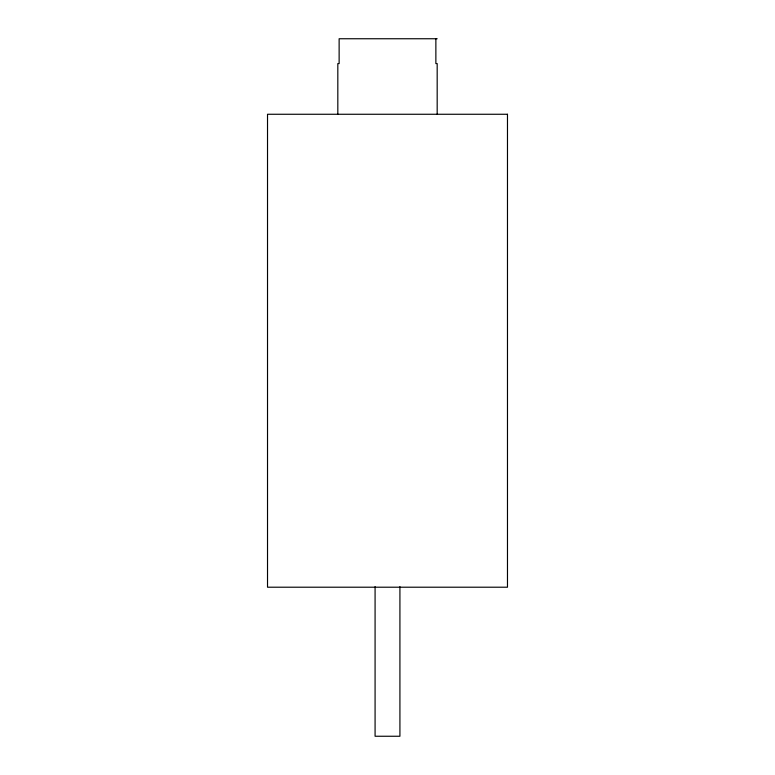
<?xml version="1.0" encoding="UTF-8"?>
<svg xmlns="http://www.w3.org/2000/svg" width="775" height="775" viewBox="0 0 775 775"><rect width="100%" height="100%" fill="white"/><g stroke="black" fill="none" stroke-linecap="round" stroke-linejoin="round"><path stroke-width="1.16" d="M437.177 38.75L339.13 38.75L339.13 63.589L337.823 63.589L337.823 114.264M437.177 114.264L437.177 63.589L435.87 63.589L435.87 38.75M399.919 586.646L399.919 736.25L375.081 736.25L375.081 586.646M507.48 114.264L267.52 114.264L267.52 587.208L507.48 587.208L507.48 114.264"/></g></svg>
